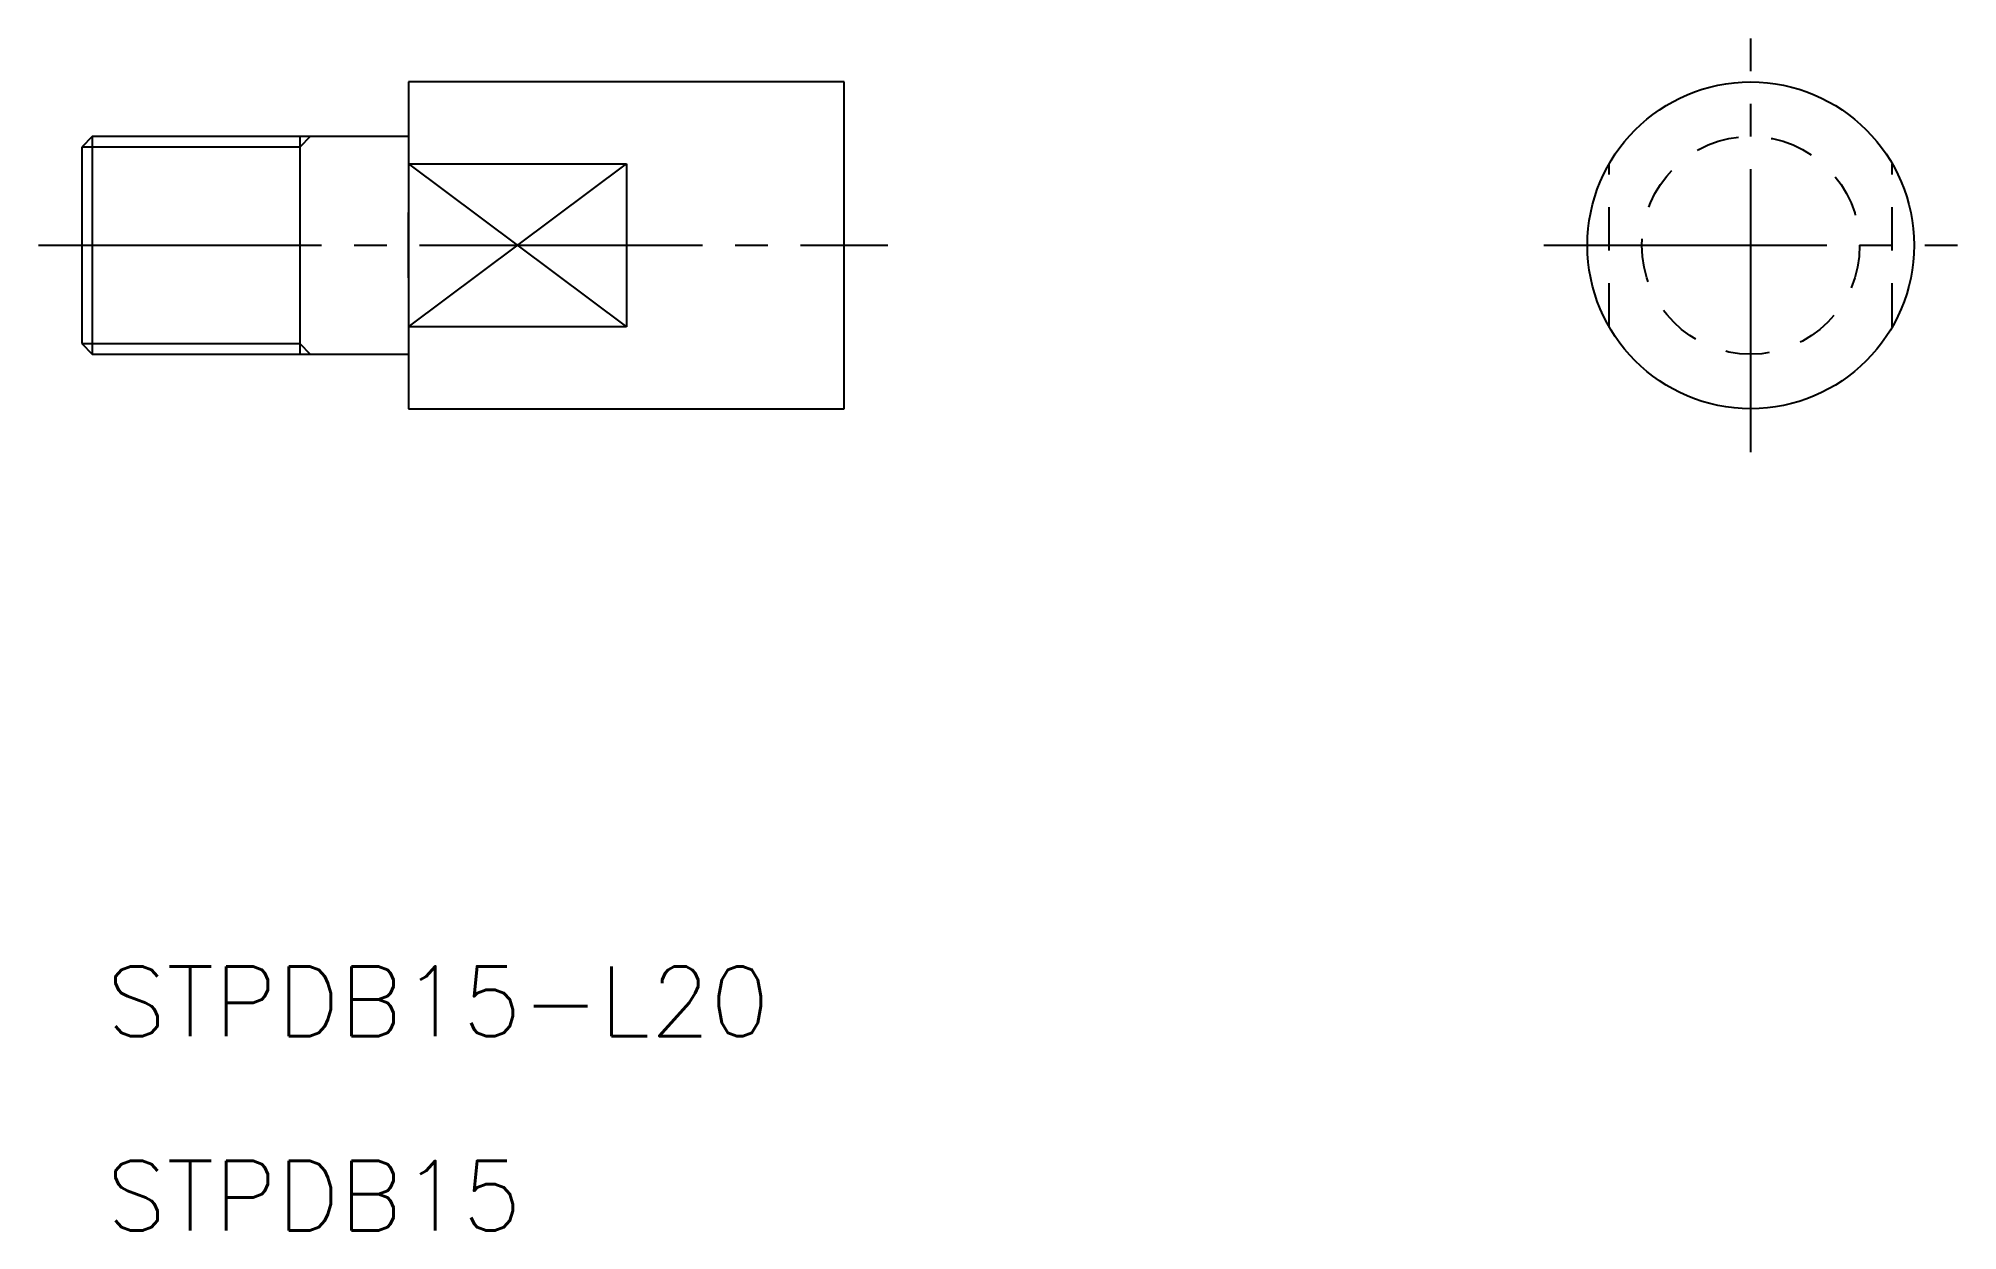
# Model space of a CAD drawing. Extents: x 131.1 to 219.3, y 112.3 to 167.
import ezdxf

# ---------------------------------------------------------------- set-up
doc = ezdxf.new("R2010")
doc.units = 0
doc.linetypes.add('CENTER', pattern=[17.5, 13, -1.5, 1.5, -1.5])
doc.linetypes.add('DASHED', pattern=[3.5, 2, -1.5])
doc.layers.get('0').update_dxf_attribs({"linetype": 'CONTINUOUS'})
doc.layers.add('CENTER', color=1, linetype='CENTER')
doc.styles.get("Standard").update_dxf_attribs({"font": 'txt.shx', "bigfont": '@extfont2.shx'})

msp = doc.modelspace()

# ---------------------------------------------------------------- linework, layer by layer
at = {"color": 7, "linetype": 'CONTINUOUS'}
for p, q in [((148.142, 165.032), (148.142, 150.032)), ((168.142, 165.032), (148.142, 165.032)), ((168.142, 150.032), (168.142, 165.032)), ((133.618, 162.532), (133.142, 162.032)), ((148.142, 162.532), (133.618, 162.532)), ((133.618, 162.532), (133.618, 152.532)), ((143.142, 162.532), (143.142, 152.532)), ((133.142, 162.032), (133.142, 153.032)), ((148.142, 161.274), (158.142, 161.274)), ((158.142, 161.274), (158.142, 153.791)), ((148.142, 156.032), (148.142, 159.032)), ((158.142, 153.791), (148.142, 153.791)), ((133.142, 153.032), (133.618, 152.532)), ((133.618, 152.532), (148.142, 152.532)), ((148.142, 150.032), (168.142, 150.032))]:
    msp.add_line(p, q, dxfattribs=at)
at = {"color": 3, "linetype": 'CONTINUOUS'}
for p, q in [((143.618, 162.532), (143.142, 162.032)), ((143.142, 162.032), (133.142, 162.032)), ((148.142, 161.274), (158.142, 153.791)), ((148.142, 153.791), (158.142, 161.274)), ((133.142, 153.032), (143.142, 153.032)), ((143.142, 153.032), (143.618, 152.532))]:
    msp.add_line(p, q, dxfattribs=at)
at = {"color": 3, "linetype": 'DASHED'}
for p, q in [((203.263, 153.791), (203.263, 161.274)), ((216.263, 153.791), (216.263, 161.274))]:
    msp.add_line(p, q, dxfattribs=at)
at = {"color": 7, "linetype": 'CONTINUOUS'}
msp.add_circle((209.763, 157.532), 7.5, dxfattribs=at)
at = {"color": 3, "linetype": 'DASHED'}
msp.add_circle((209.763, 157.532), 5, dxfattribs=at)
at = {"layer": 'CENTER', "color": 1, "linetype": 'CENTER'}
for p, q in [((209.763, 148.032), (209.763, 167.032)), ((131.142, 157.532), (170.142, 157.532)), ((200.263, 157.532), (219.263, 157.532))]:
    msp.add_line(p, q, dxfattribs=at)

# ---------------------------------------------------------------- texts
at = {"color": 7, "linetype": 'CONTINUOUS'}
for s, p in [('STPDB15-L20', (134.278, 121.225)), ('STPDB15', (134.278, 112.297))]:
    msp.add_text(s, height=3.2, dxfattribs=at).set_placement(p)

doc.saveas('drawing.dxf')
